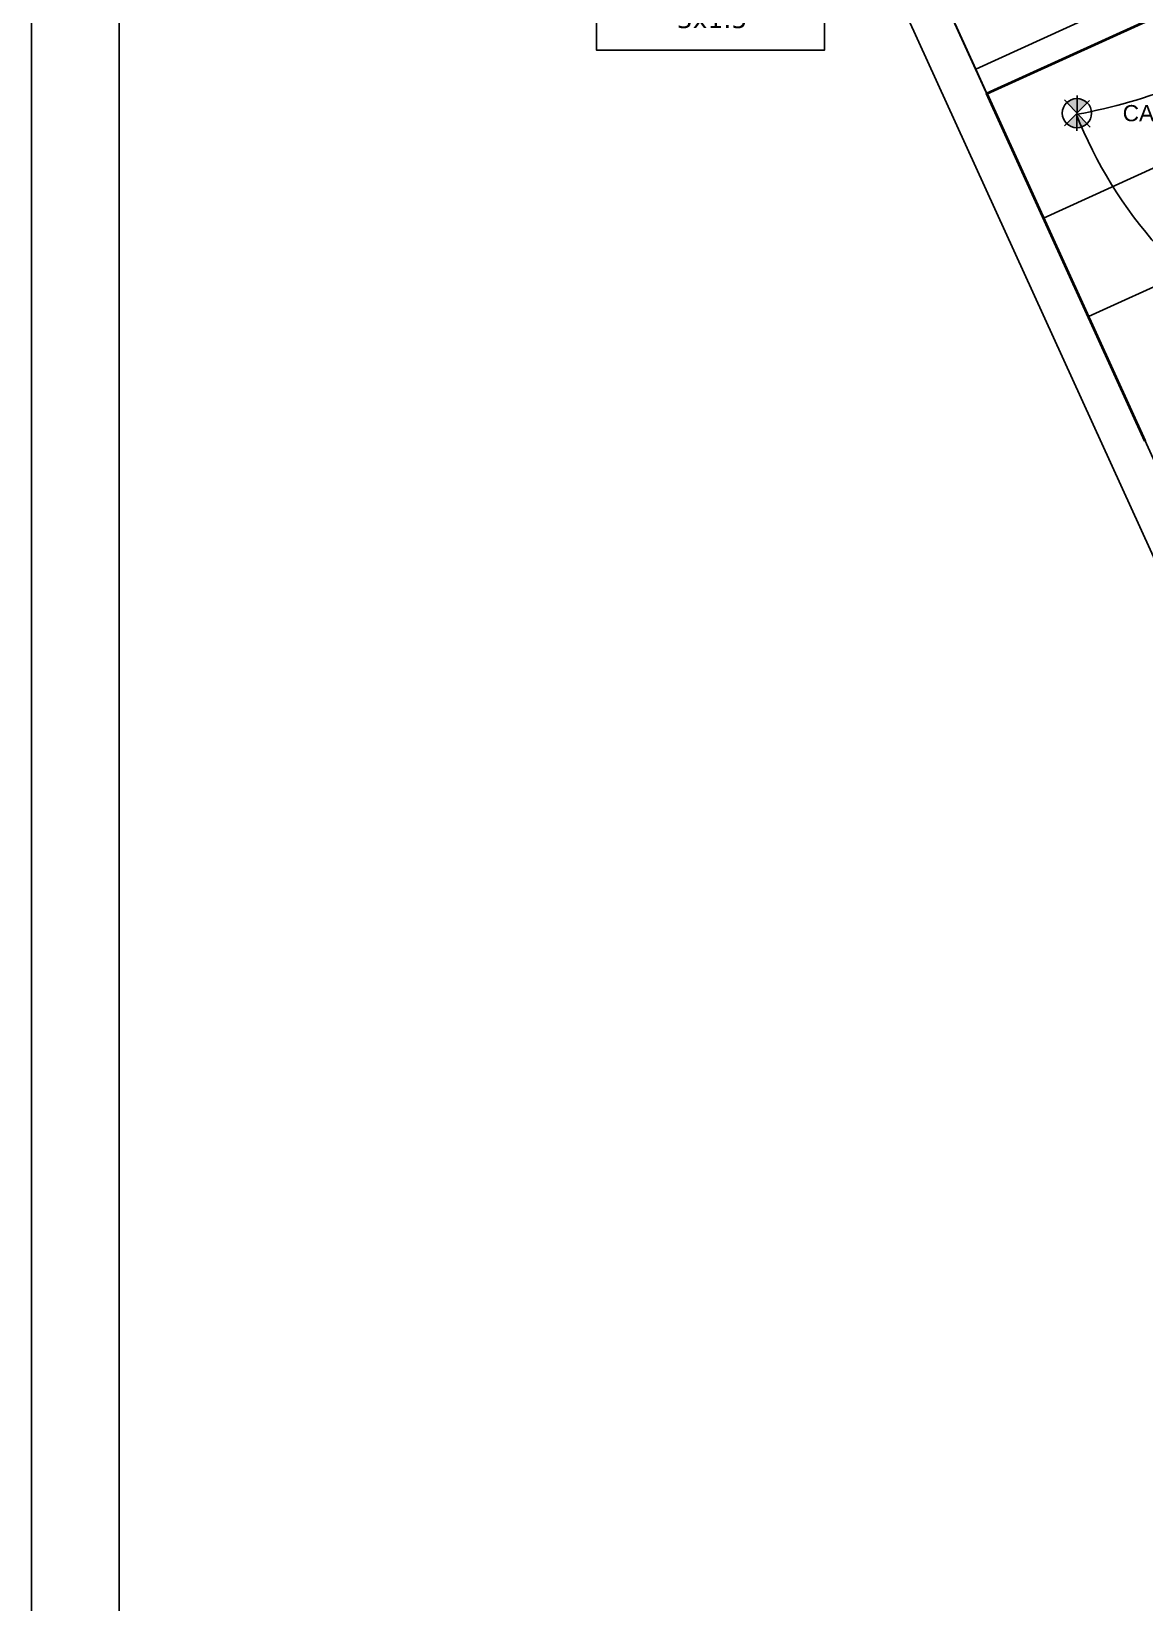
# Model space of a CAD drawing. Header units: millimetres. Extents: x 31778 to 54642, y 18502 to 28743.
# Drawn here: x 34233 to 35056, y 20840 to 22002 of the extents above; entities that cross this region are included whole.
import ezdxf
from ezdxf.enums import TextEntityAlignment as Align

# ---------------------------------------------------------------- set-up
doc = ezdxf.new("R2010")
doc.units = ezdxf.units.MM
doc.linetypes.add('ACAD_ISO03W100', pattern=[30, 12, -18])
for name, color, linetype in [('CIRCUITS ECLAIRAGE', 1, 'Continuous'), ('eclairage vision', 1, 'Continuous'), ('Plan Archi', 8, 'Continuous')]:
    doc.layers.add(name, color=color, linetype=linetype)
doc.layers.add('STRUCTURE POUTRES', color=5, linetype='ACAD_ISO03W100', lineweight=20)
doc.styles.get("Standard").update_dxf_attribs({"font": 'arial.ttf'})
doc.styles.add('Verdana', font='verdana.ttf')

# ---------------------------------------------------------------- blocks, each defined once
blk = doc.blocks.new('ETIQ ECL')
at = {"color": 6, "linetype": 'ByBlock'}
blk.add_lwpolyline([(-28.09, 19.8), (28.09, 19.8), (28.09, -19.8), (-28.09, -19.8)], close=True, dxfattribs=at)
at = {"layer": 'STRUCTURE POUTRES', "color": 6, "linetype": 'ByBlock'}
for points in [[(-28.09, 19.8), (28.09, 19.8), (28.09, 6.6), (-28.09, 6.6)], [(-28.09, 6.6), (28.09, 6.6), (28.09, -6.6), (-28.09, -6.6)], [(-28.09, -6.6), (28.09, -6.6), (28.09, -19.8), (-28.09, -19.8)]]:
    blk.add_lwpolyline(points, close=True, dxfattribs=at)
at = {"layer": 'STRUCTURE POUTRES', "color": 6, "linetype": 'ByBlock', "style": 'Verdana'}
for tag, p in [('CIRCUIT', (0.33, 10.99)), ('CABLE', (-0.49, -2.08)), ('SECTION', (0.37, -14.32))]:
    blk.add_attdef(tag, text='', height=4.5, dxfattribs=at).set_placement(p, align=Align.CENTER)
blk = doc.blocks.new('variateur')
at = {"layer": 'eclairage vision'}
h = blk.add_hatch(color=5, dxfattribs=at)
h.paths.add_polyline_path([(54656.2, -12067.7), (54656.1, -12078.4), (54656.2, -12078.5), (54663.7, -12070.8, 0.196209)])
h.paths.add_polyline_path([(54656.2, -12067.7, 0.190517), (54648.8, -12070.6), (54656.1, -12078.4)])
h.paths.add_polyline_path([(54656.1, -12089.3, 0.192665), (54663.6, -12086.4), (54656.2, -12078.5), (54656.1, -12078.6)])
h.paths.add_polyline_path([(54656.1, -12078.6), (54648.6, -12086.2, 0.194568), (54656.1, -12089.3)])
at = {"layer": 'eclairage vision', "color": 5}
for p, q in [((54647, -12068.7), (54666, -12089)), ((54665.3, -12069.2), (54647, -12087.9)), ((54656.2, -12065.5), (54656.1, -12091.5))]:
    blk.add_line(p, q, dxfattribs=at)
blk.add_circle((54656.1, -12078.5), 10.8, dxfattribs=at)

msp = doc.modelspace()

# ---------------------------------------------------------------- linework, layer by layer
msp.add_lwpolyline([(39822.91, 23037.565), (39822.91, 19046.565), (34232.91, 19046.565), (34232.91, 23037.565)], close=True)
msp.add_lwpolyline([(34297.91, 19427.561), (34297.91, 22972.565), (39757.91, 22972.565), (39757.91, 19427.561)])
at = {"layer": 'CIRCUITS ECLAIRAGE', "color": 1, "lineweight": 35}
for p, q in [((34939.757, 21956.318), (35185.435, 22068.311)), ((35056.935, 21699.267), (34939.757, 21956.318))]:
    msp.add_line(p, q, dxfattribs=at)
at = {"layer": 'CIRCUITS ECLAIRAGE', "color": 4}
for centre, radius, start, end in [((34937.252, 22324.067), 389.214, 280.23949, 303.793889), ((35311.842, 22062.29), 329.052, 201.571935, 242.087242)]:
    msp.add_arc(centre, radius, start, end, dxfattribs=at)
at = {"layer": 'Plan Archi'}
for p, q in [((34573.529, 22687.315), (35954.935, 19656.829)), ((35974.229, 19686.829), (34620.043, 22657.494)), ((34869.243, 22111.004), (34931.461, 21974.517)), ((35177.139, 22086.51), (34931.461, 21974.517)), ((34939.757, 21956.318), (35185.435, 22068.311)), ((34931.461, 21974.517), (35054.3, 22030.513)), ((34931.461, 21974.517), (34939.757, 21956.318)), ((34939.757, 21956.318), (35055.898, 21701.541)), ((35154.639, 21942.999), (34981.755, 21864.189)), ((34981.755, 21864.189), (35014.938, 21791.396)), ((35014.938, 21791.396), (35187.822, 21870.206))]:
    msp.add_line(p, q, dxfattribs=at)

# ---------------------------------------------------------------- block references
at = {"layer": 'CIRCUITS ECLAIRAGE', "color": 6, "linetype": 'ByBlock', "xscale": 3, "yscale": 3, "zscale": 3}
msp.add_blockref('ETIQ ECL', (34735.28, 22047.782), dxfattribs=at).add_auto_attribs({'SECTION': '3x1.5', 'CABLE': 'U1000R2V', 'CIRCUIT': 'CE1 SS'})
at = {"layer": 'CIRCUITS ECLAIRAGE'}
msp.add_blockref('variateur', (-19649.751, 34020.406), dxfattribs=at)

# ---------------------------------------------------------------- texts
at = {"layer": 'Plan Archi', "linetype": 'ByBlock'}
msp.add_text('CABINE 4', height=12, rotation=360, dxfattribs=at).set_placement((35040.209, 21935.889))

doc.saveas('drawing.dxf')
